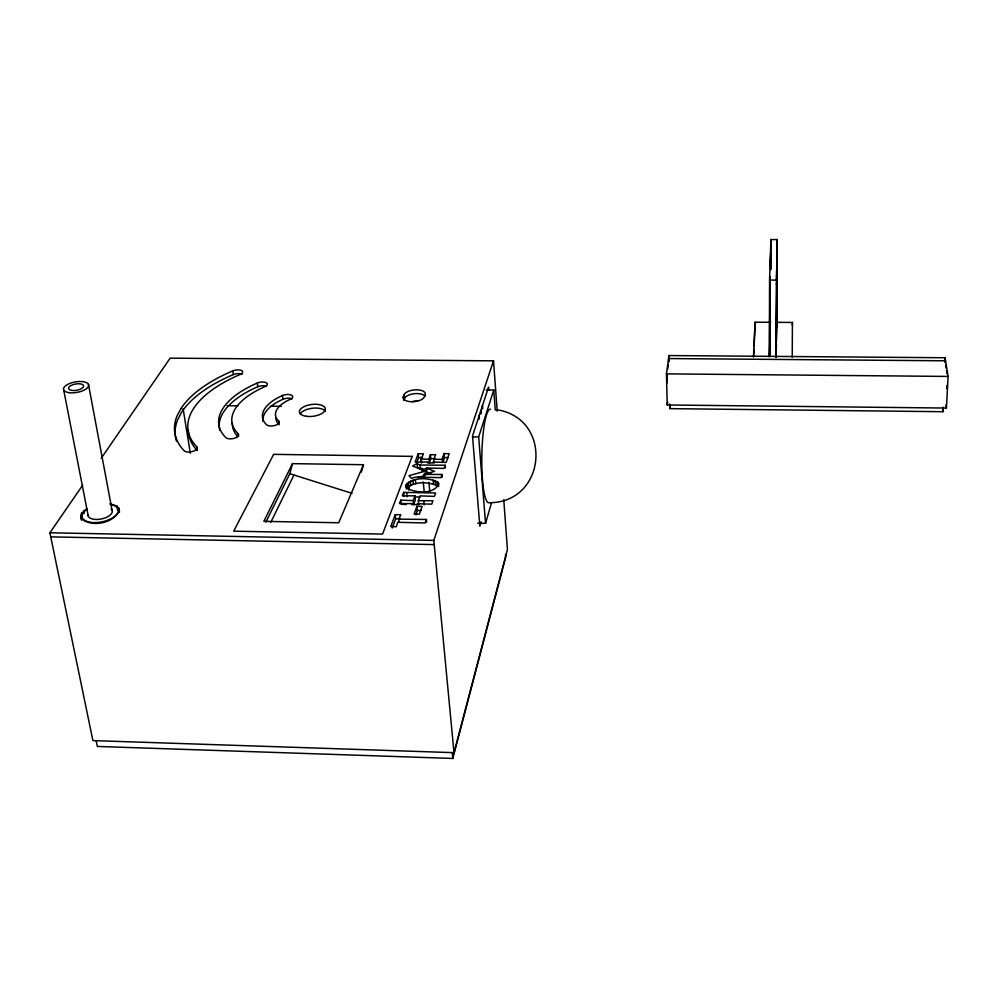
<?xml version="1.0" encoding="UTF-8"?>
<svg xmlns="http://www.w3.org/2000/svg" width="998" height="998" viewBox="0 0 998 998"><rect width="100%" height="100%" fill="white"/><g stroke="black" fill="none" stroke-linecap="round" stroke-linejoin="round"><path stroke-width="1.5" d="M776.319 339.719L776.382 283.819M769.346 356.835L769.57 280.089L770.905 239.545L777.267 239.545L776.743 327.257L776.856 322.342L792.412 322.429L792.225 357.172M769.782 281.698L769.907 339.669M769.795 283.32L769.795 281.224M769.882 280.438L769.907 277.881M769.895 341.678L769.92 339.183L769.495 354.914L769.945 276.708M770.319 267.264L770.344 264.744M770.419 264.033L770.444 261.526M770.681 269.672L770.73 252.868L770.194 269.26M770.818 268.662L770.905 239.545M775.883 356.885L777.267 239.545M776.456 280.45L776.481 277.893M776.307 341.715L776.319 339.233M776.544 277.12L776.569 274.575M776.631 273.814L776.644 271.269M776.382 338.235L776.407 335.752M776.469 334.779L777.043 257.222M776.706 270.533L776.731 268M776.793 267.277L776.806 264.757M776.868 264.046L776.893 261.538M776.943 260.84L776.968 258.345M770.568 269.46L770.643 257.21M792.387 325.223L792.412 322.429M775.995 354.964L776.768 321.643M776.095 357.521L776.419 343.786M776.332 284.181L777.105 252.881M769.62 356.124L769.945 345.47M753.465 356.86L755.124 322.217L770.643 322.304M753.615 356.71L753.977 349.163M754.114 346.144L755.124 322.217M944.819 362.361L945.056 357.746L669.022 355.55L666.439 373.876L667.238 404.976L946.428 408.057L948.1 376.433L945.056 357.746M669.733 404.078L669.858 408.631L942.923 411.712L943.16 407.084M946.94 385.577L946.778 388.646L946.578 387.374M408.793 490.168L409.355 485.689M669.858 408.631L670.132 406.548M667.238 404.976L667.637 402.007M667.6 369.21L668.236 364.619M406.099 484.941L406.273 487.897C415.118 493.049 433.98 494.734 438.796 483.893L438.297 482.545C429.215 477.468 413.496 476.645 406.099 484.941L406.498 488.97C413.871 480.662 429.602 481.473 438.671 486.575L438.297 482.545M416.877 506.348L414.095 514.107L419.372 514.145L422.117 506.373L416.877 506.348L417.289 510.44L415.954 514.906M442.513 461.999L442.276 459.354L443.973 453.591L449.2 453.716L446.156 462.448L432.945 462.062L432.82 462.935L427.468 462.86L427.93 461.987L415.131 462.037L418.237 453.716L423.489 453.791L421.218 459.105L421.593 463.072M443.973 453.591L444.322 457.546L443.399 461.138L443.037 457.184M82.622 485.265L49.9 532.77L92.901 740.591L454.003 752.667L507.433 549.461L503.753 499.736M96.145 740.666L97.342 746.442L452.818 758.455L505.712 557.096L505.512 554.451M265.917 522.016L289.819 473.688L292.476 463.646L363.459 464.719L361.326 472.116M477.768 523.226L485.539 523.376L491.49 502.855M481.161 521.779L479.838 526.245L472.503 436.001L488.558 387.124L488.795 390.23M430.412 454.651L430.774 458.606L429.414 463.122L429.04 459.167L430.412 454.651L435.714 454.739L433.781 459.23L434.142 463.197M81.499 513.546L82.285 517.588L81.487 520.158L80.688 516.103L81.499 513.546L86.726 508.568M485.539 523.376L478.666 436.937L493.773 390.006L486.176 389.931M454.003 752.667L433.818 540.405L493.511 360.852L170.159 358.145L101.185 458.307M398.838 519.147L426.408 519.447L425.16 522.952L397.653 522.303L396.368 526.719L390.729 526.557L395.233 514.669L400.797 514.719L398.838 519.147L399.125 521.892M418.736 504.763L418.324 500.684L420.021 495.894L434.429 496.368L435.615 492.987L403.666 492.388L402.381 495.881L414.931 495.806L415.343 499.873L413.621 504.676L413.222 500.597L414.931 495.806M424.399 477.056L424.15 474.387L442.027 474.474L440.904 477.643L415.517 477.106L411.5 478.404L408.993 475.684L425.285 471.143L425.659 475.135M425.285 471.143L412.623 465.991L417.089 463.546L419.996 465.031L445.22 465.23L444.098 468.411L426.47 468L426.845 471.992L430.874 473.651M416.553 463.222L418.624 457.658L418.237 453.716M392.177 528.054L395.67 518.785L395.233 514.669M413.222 500.597L400.759 500.173L399.45 503.578L412.049 503.591L411.463 504.539L417.226 504.639L417.326 503.753L431.735 504.152L432.945 500.734L418.324 500.684M403.741 400.398L404.564 398.402L404.19 394.634A10.704 4.878 -5.6 0 1 416.665 389.806A10.704 4.878 -5.6 0 1 425.148 394.859L424.362 396.855A10.729 4.903 -5.6 0 1 411.837 401.745A10.729 4.903 -5.6 0 1 403.367 396.63L404.19 394.634M363.459 464.719L338.709 522.765L263.821 521.355L292.476 463.646M270.77 522.353L293.886 475.16M180.838 408.818L177.045 415.966A137.749 62.712 -7.3 0 0 184.044 450.659L184.904 451.333A6.861 3.144 -9.4 0 0 193.662 451.084A6.861 3.144 -9.4 0 0 196.668 446.742A124.575 56.699 -7.3 0 1 240.094 374.5A6.3 2.695 -8 0 0 241.541 370.545A6.3 2.695 -8 0 0 232.833 370.894L233.37 374.562A137.599 62.899 -7.3 0 0 181.449 412.536L177.669 419.759A137.599 62.899 -7.3 0 0 176.546 441.278M417.788 477.58L424.35 475.547M424.15 474.387L434.529 471.318L426.47 468M769.57 280.089L776.244 280.101M417.289 510.44L421.206 510.465M945.555 360.802L668.598 358.556L668.672 361.563M421.218 459.105L429.04 459.167M395.67 518.785L399.836 518.823M666.439 373.876L948.1 376.433M227.132 405.712L237.973 405.824M270.495 406.198L281.336 406.323M472.927 436.862L478.666 436.937M418.624 457.658L422.553 457.708M430.774 458.606L434.754 458.668M433.781 459.23L442.276 459.354M49.9 532.77L433.818 540.405M50.748 536.862L434.217 544.596M417.089 463.546L417.476 467.513L420.383 469.01L426.944 469.16M444.322 457.546L448.239 457.633M415.617 496.917L420.046 497.054M406.248 504.501L401.184 504.252L400.759 500.173M496.542 409.679C553.74 418.399 546.542 503.154 488.883 502.718A46.781 7.685 -89 0 1 481.834 455.687A46.781 7.685 -89 0 1 490.529 409.205M109.967 503.716L116.891 506.111L118.762 508.107L119.373 510.452C113.872 523.389 91.591 527.755 81.212 518.486L80.688 516.103M289.819 473.688L351.995 493.349M81.836 513.109L82.372 515.804M63.672 389.869L88.261 516.141M83.558 510.976L84.082 513.671M88.473 384.417L112.075 510.302M116.891 506.111L117.652 510.153M118.762 508.107L119.511 512.136M945.63 365.243L946.079 368.025M946.528 370.794L946.977 373.576M183.083 408.556L190.319 453.192M196.668 446.742L197.08 449.337M945.967 405.026L946.428 408.057M942.599 409.592L942.923 411.712M238.123 433.706A6.749 3.081 -8.7 0 1 234.542 438.222A6.749 3.081 -8.7 0 1 225.785 437.586A93.899 42.702 -7.3 0 1 257.284 383.02A6.375 2.782 -7.8 0 1 266.117 382.658A6.375 2.782 -7.8 0 1 264.757 386.737A80.776 36.726 -7.3 0 0 238.123 433.706L238.497 436.276M257.284 383.02L257.796 386.725A93.8 42.827 -7.3 0 0 219.735 430.225M278.642 420.969A6.637 3.031 -7.9 0 1 275.273 425.373A6.637 3.031 -7.9 0 1 266.578 424.761A50.187 22.804 -7.3 0 1 282.459 395.52A6.462 2.882 -7.5 0 1 291.428 395.146A6.462 2.882 -7.5 0 1 290.168 399.337A37.088 16.854 -7.3 0 0 278.642 420.969L278.991 423.514M282.459 395.52L282.958 399.262A50.137 22.879 -7.3 0 0 263.035 421.43M403.666 492.388L404.09 496.443M408.456 482.121L408.868 486.138M407.009 483.431L407.421 487.461M406.673 492.65L407.097 496.705M412.985 480.225L413.384 484.242M403.367 396.63L403.616 399.138M410.452 481.048L410.852 485.065M415.38 479.739L415.779 483.756M452.256 752.579L452.818 758.455M420.857 457.209L421.306 461.837M421.904 468L422.204 471.093M423.239 481.884L424.138 491.128M426.408 519.447L426.67 522.191M423.826 500.809L424.225 504.888M419.996 465.031L420.383 469.01M428.891 482.383L429.776 491.615M437.074 481.423L437.448 485.44M435.14 480.525L435.515 484.541M433.12 480.026L433.494 484.055M442.027 474.474L442.264 477.144M445.22 465.23L445.457 467.875M479.177 415.704L479.389 418.362M478.94 416.416L479.152 419.085M482.521 405.525L482.496 408.868L482.284 406.236M480.861 410.59L481.061 413.234M480.624 411.301L480.824 413.945M493.511 360.852L497.229 411.164M493.773 390.006L495.27 410.116M666.951 373.801L667.188 382.87M669.022 355.55L669.171 361.6M404.564 398.402A10.691 4.89 -5.6 0 1 414.245 393.711A10.691 4.89 -5.6 0 1 425.061 396.131M412.261 401.608A10.679 4.928 -5.6 0 1 417.725 401.009M282.958 399.262A6.45 2.882 -7.6 0 1 291.915 398.888M257.796 386.725A6.375 2.794 -7.8 0 1 266.616 386.363M233.37 374.562A6.287 2.707 -8 0 1 242.065 374.2M300.236 413.995A13.074 5.963 -7.3 0 1 312.549 408.219A13.074 5.963 -7.3 0 1 325.286 411.213M237.823 436.662A80.688 36.839 -7.3 0 1 232.334 423.127M197.292 450.622A124.438 56.861 -7.3 0 1 188.373 429.751M279.153 424.786A37.051 16.904 -7.3 0 1 275.984 417.626M180.838 408.768A137.749 62.712 -7.3 0 1 232.833 370.844M110.429 504.377A18.451 8.745 -11.4 0 1 114.496 516.527A18.451 8.745 -11.4 0 1 88.136 521.817A18.451 8.745 -11.4 0 1 87.325 509.017M111.102 508.992A12.3 5.826 -11.4 0 1 102.37 518.735A12.3 5.826 -11.4 0 1 88.123 514.619M412.211 456.373L382.546 534.08L233.694 531.173L273.652 454.352L412.211 456.373M306.186 416.278A13.086 5.951 -7.3 0 0 325.36 408.918A13.086 5.951 -7.3 0 0 305.538 405.986A13.086 5.951 -7.3 0 0 306.186 416.278M71.831 390.43A7.647 3.181 -10.1 0 0 83.62 386.288A7.647 3.181 -10.1 0 0 72.829 384.729A7.647 3.181 -10.1 0 0 71.831 390.43M68.887 392.626A12.749 5.289 -10.1 0 0 88.622 385.789A12.749 5.289 -10.1 0 0 70.746 383.095A12.749 5.289 -10.1 0 0 68.887 392.626"/></g></svg>
